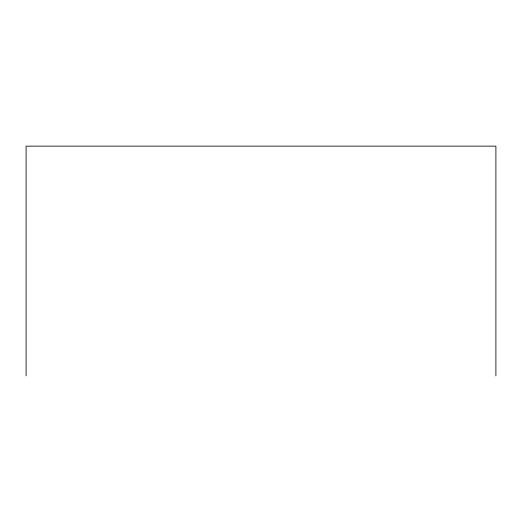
<?xml version="1.0" encoding="UTF-8"?>
<svg xmlns="http://www.w3.org/2000/svg" width="522" height="522" viewBox="0 0 522 522"><rect width="100%" height="100%" fill="white"/><g stroke="black" fill="none" stroke-linecap="round" stroke-linejoin="round"><path stroke-width="0.78" d="M495.9 375.86L495.9 146.14L26.1 146.14L26.1 375.86"/></g></svg>
